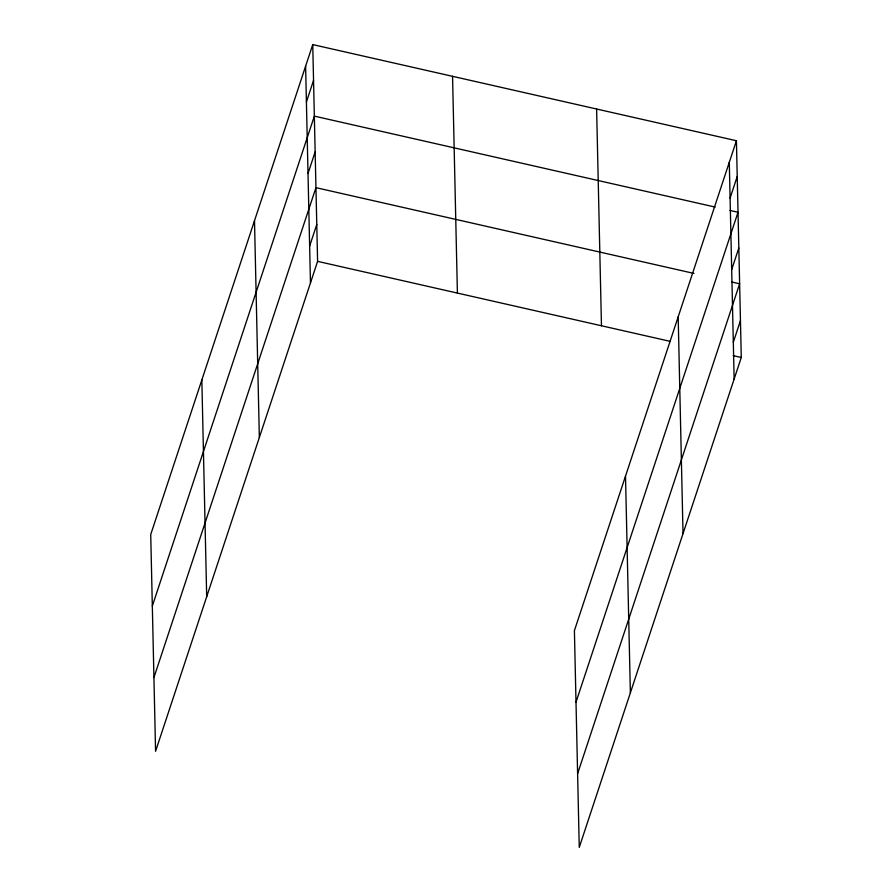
<?xml version="1.0" encoding="UTF-8"?>
<svg xmlns="http://www.w3.org/2000/svg" width="892" height="892" viewBox="0 0 892 892"><rect width="100%" height="100%" fill="white"/><g stroke="black" fill="none" stroke-linecap="round" stroke-linejoin="round"><path stroke-width="1.34" d="M312.746 44.6L150.726 534.509L155.576 751.265L317.597 261.356L312.746 44.6L736.424 140.735L741.274 357.491L579.254 847.4L574.403 630.644L736.424 140.735M306.413 101.956L313.549 80.369M152.331 606.036L314.352 116.127L715.172 207.078M308.008 173.483L315.144 151.896M153.926 677.563L315.946 187.666L693.92 273.42M309.635 246.092L316.772 224.505M730.08 198.091L737.227 176.505M575.998 702.171L738.019 212.263L729.957 210.434M731.685 269.618L738.821 248.032M577.603 773.698L739.624 283.801L731.563 281.961M733.313 342.227L740.449 320.641M317.597 261.356L670.026 341.324M733.202 355.663L741.274 357.491M729.288 162.322L734.138 379.078M678.176 316.872L683.027 533.628M625.515 476.094L630.365 692.85M596.614 109.014L601.464 325.77M452.556 76.322L457.406 293.089M305.61 66.186L310.461 282.942M254.499 220.737L259.349 437.493M201.837 379.959L206.688 596.715"/></g></svg>
